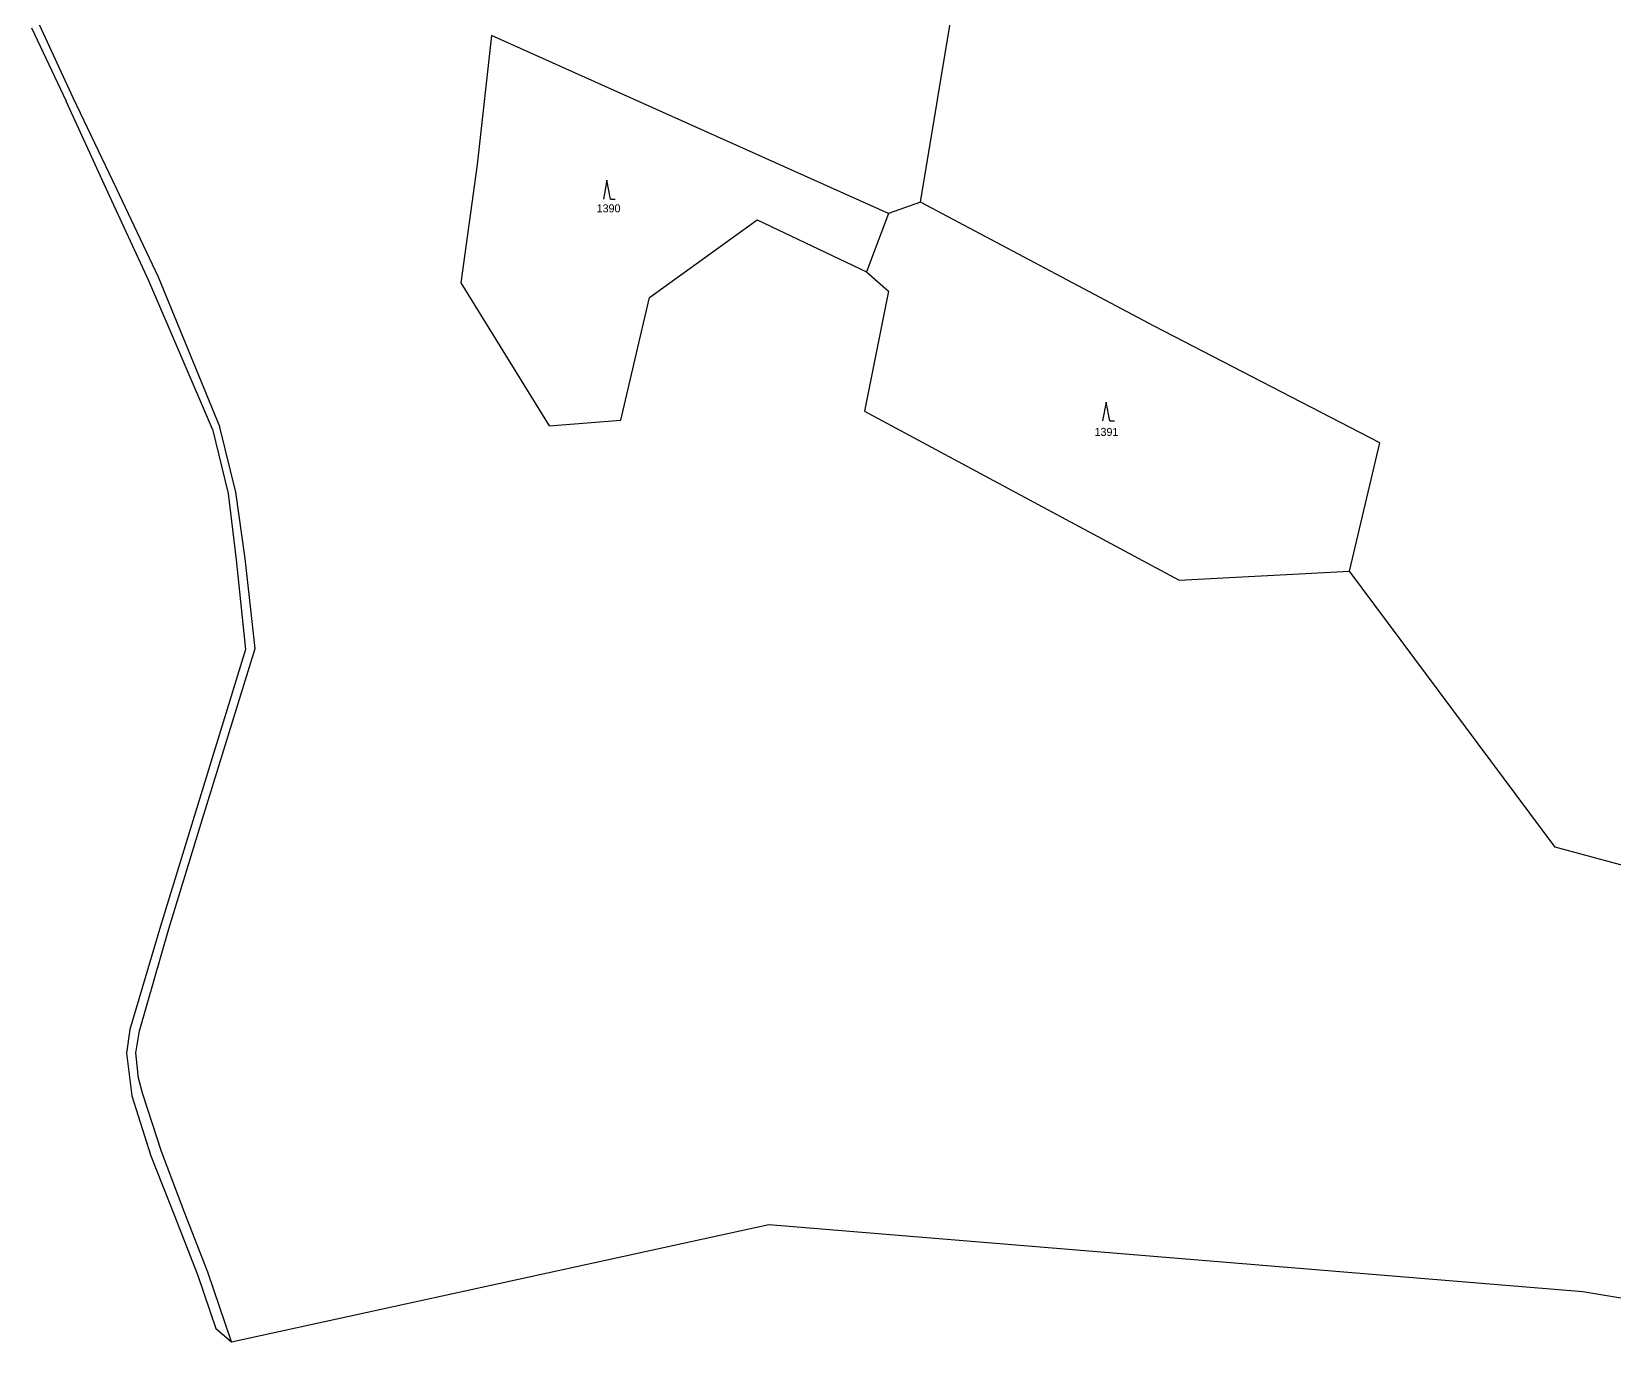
# Model space of a CAD drawing. Extents: x -820725 to -814908, y -1038210 to -1035296.
# Drawn here: x -820710.4 to -820374.3, y -1037305.6 to -1037022.8 of the extents above; entities that cross this region are included whole.
import ezdxf
from ezdxf.enums import TextEntityAlignment as Align

# ---------------------------------------------------------------- set-up
doc = ezdxf.new("R2010")
doc.units = 0
doc.header["$MEASUREMENT"] = 0
doc.linetypes.add('0_206_2', pattern=[0])
for name, color, linetype in [('18', 1, 'CONTINUOUS'), ('20600', 1, 'CONTINUOUS'), ('20602', 1, 'CONTINUOUS'), ('21900', 1, 'CONTINUOUS'), ('308', 1, 'CONTINUOUS')]:
    doc.layers.add(name, color=color, linetype=linetype)

# ---------------------------------------------------------------- blocks, each defined once
blk = doc.blocks.new('3_08$5')
at = {"layer": '308', "color": 255, "linetype": 'Continuous'}
for p, q in [((0, 4), (-0.75, 0)), ((0.75, 0), (0, 4)), ((0.75, 0), (1.75, 0))]:
    blk.add_line(p, q, dxfattribs=at)

msp = doc.modelspace()

# ---------------------------------------------------------------- linework, layer by layer
at = {"layer": '20600', "color": 3, "linetype": 'Continuous'}
for p, q in [((-820710.41, -1037021.99), (-820703.11, -1037037.59)), ((-820694.24, -1037056.91), (-820703.11, -1037037.59)), ((-820685.55, -1037075.7), (-820694.24, -1037056.91)), ((-820672.02, -1037107.23), (-820668.67, -1037120.89)), ((-820668.67, -1037120.89), (-820667, -1037134.97)), ((-820667, -1037134.97), (-820664.97, -1037154.05)), ((-820675.87, -1037189.46), (-820683.07, -1037212.77)), ((-820683.07, -1037212.77), (-820689.54, -1037234.72)), ((-820689.54, -1037234.72), (-820690.27, -1037239.75)), ((-820690.27, -1037239.75), (-820689.15, -1037248.85)), ((-820689.15, -1037248.85), (-820685.1, -1037261.55)), ((-820685.1, -1037261.55), (-820680.14, -1037274.12)), ((-820680.14, -1037274.12), (-820675.15, -1037286.98)), ((-820675.15, -1037286.98), (-820671.32, -1037298.23)), ((-820671.32, -1037298.23), (-820667.95, -1037301.06))]:
    msp.add_line(p, q, dxfattribs=at)
at = {"layer": '20602', "color": 3, "linetype": '0_206_2'}
for p, q in [((-820672.02, -1037107.23), (-820685.55, -1037075.7)), ((-820664.97, -1037154.05), (-820675.87, -1037189.46)), ((-820667.95, -1037301.06), (-820553.82, -1037276.13)), ((-820553.82, -1037276.13), (-820380.96, -1037290.36)), ((-820380.96, -1037290.36), (-820289.38, -1037305.64))]:
    msp.add_line(p, q, dxfattribs=at)
at = {"layer": '21900', "color": 3, "linetype": 'Continuous'}
for p, q in [((-820521.6, -1037059.04), (-820513.22, -1037008.25)), ((-820708.84, -1037021.3), (-820701.67, -1037036.78)), ((-820612.76, -1037023.59), (-820615.8, -1037051.03)), ((-820528.42, -1037061.4), (-820612.76, -1037023.59)), ((-820701.67, -1037036.78), (-820692.44, -1037056.06)), ((-820615.8, -1037051.03), (-820619.24, -1037076.14)), ((-820692.44, -1037056.06), (-820683.54, -1037074.86)), ((-820521.6, -1037059.04), (-820528.42, -1037061.4)), ((-820472, -1037085.34), (-820521.6, -1037059.04)), ((-820579.19, -1037079.28), (-820556.35, -1037062.76)), ((-820556.35, -1037062.76), (-820533.12, -1037073.77)), ((-820528.42, -1037061.4), (-820533.12, -1037073.77)), ((-820683.54, -1037074.86), (-820670.45, -1037106.77)), ((-820619.24, -1037076.14), (-820600.48, -1037106.51)), ((-820533.12, -1037073.77), (-820528.46, -1037077.94)), ((-820585.31, -1037105.34), (-820579.19, -1037079.28)), ((-820528.46, -1037077.94), (-820533.51, -1037103.42)), ((-820424.09, -1037110.15), (-820472, -1037085.34)), ((-820600.48, -1037106.51), (-820585.31, -1037105.34)), ((-820533.51, -1037103.42), (-820497.53, -1037122.73)), ((-820667.01, -1037120.63), (-820670.45, -1037106.77)), ((-820430.51, -1037137.38), (-820424.09, -1037110.15)), ((-820665.08, -1037134.71), (-820667.01, -1037120.63)), ((-820497.53, -1037122.73), (-820466.67, -1037139.26)), ((-820662.93, -1037153.83), (-820665.08, -1037134.71)), ((-820466.67, -1037139.26), (-820430.51, -1037137.38)), ((-820386.82, -1037195.99), (-820430.51, -1037137.38)), ((-820674.16, -1037190.01), (-820662.93, -1037153.83)), ((-820681.26, -1037213.36), (-820674.16, -1037190.01)), ((-820270.63, -1037227.59), (-820386.82, -1037195.99)), ((-820687.51, -1037235.03), (-820681.26, -1037213.36)), ((-820688.31, -1037239.68), (-820687.51, -1037235.03)), ((-820687.73, -1037245.05), (-820688.31, -1037239.68)), ((-820686.83, -1037248.45), (-820687.73, -1037245.05)), ((-820682.84, -1037260.66), (-820686.83, -1037248.45)), ((-820678.02, -1037273.37), (-820682.84, -1037260.66)), ((-820673, -1037286.3), (-820678.02, -1037273.37)), ((-820667.95, -1037301.06), (-820673, -1037286.3))]:
    msp.add_line(p, q, dxfattribs=at)

# ---------------------------------------------------------------- block references
at = {"layer": '308', "color": 0, "linetype": 'ByBlock'}
for p in [(-820588.24, -1037058.35), (-820482.2, -1037105.46)]:
    msp.add_blockref('3_08$5', p, dxfattribs=at)

# ---------------------------------------------------------------- texts
at = {"layer": '18', "color": 255, "linetype": 'Continuous'}
for s, p in [('1390', (-820587.88, -1037061.68)), ('1391', (-820482.13, -1037109.16))]:
    msp.add_text(s, height=1.7, dxfattribs=at).set_placement(p, align=Align.BOTTOM_CENTER)

doc.saveas('drawing.dxf')
